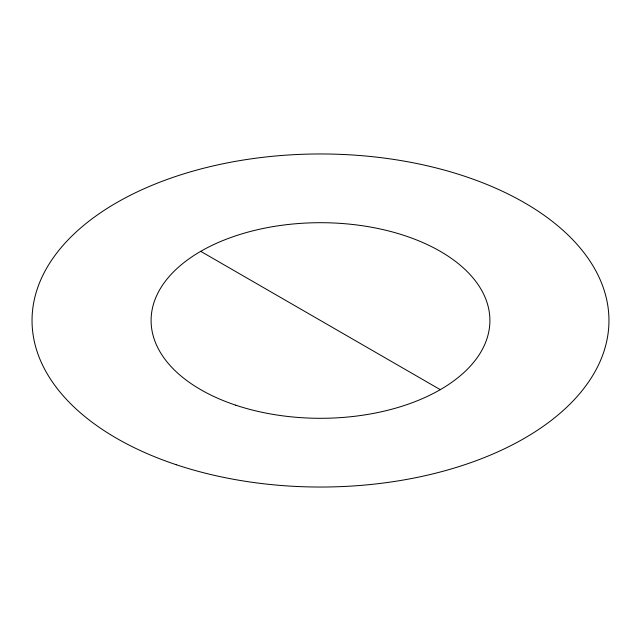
<?xml version="1.0" encoding="UTF-8"?>
<svg xmlns="http://www.w3.org/2000/svg" width="641" height="641" viewBox="0 0 641 641"><rect width="100%" height="100%" fill="white"/><g stroke="black" fill="none" stroke-linecap="round" stroke-linejoin="round"><path stroke-width="0.96" d="M200.721 251.344L440.279 389.656M176.275 464.725A288.45 166.532 0 0 0 608.95 320.5A288.45 166.532 0 0 0 176.275 176.275A288.45 166.532 0 0 0 176.275 464.725M235.8 405.2A169.4 97.801 0 0 0 489.9 320.5A169.4 97.801 0 0 0 235.8 235.8A169.4 97.801 0 0 0 235.8 405.2"/></g></svg>
